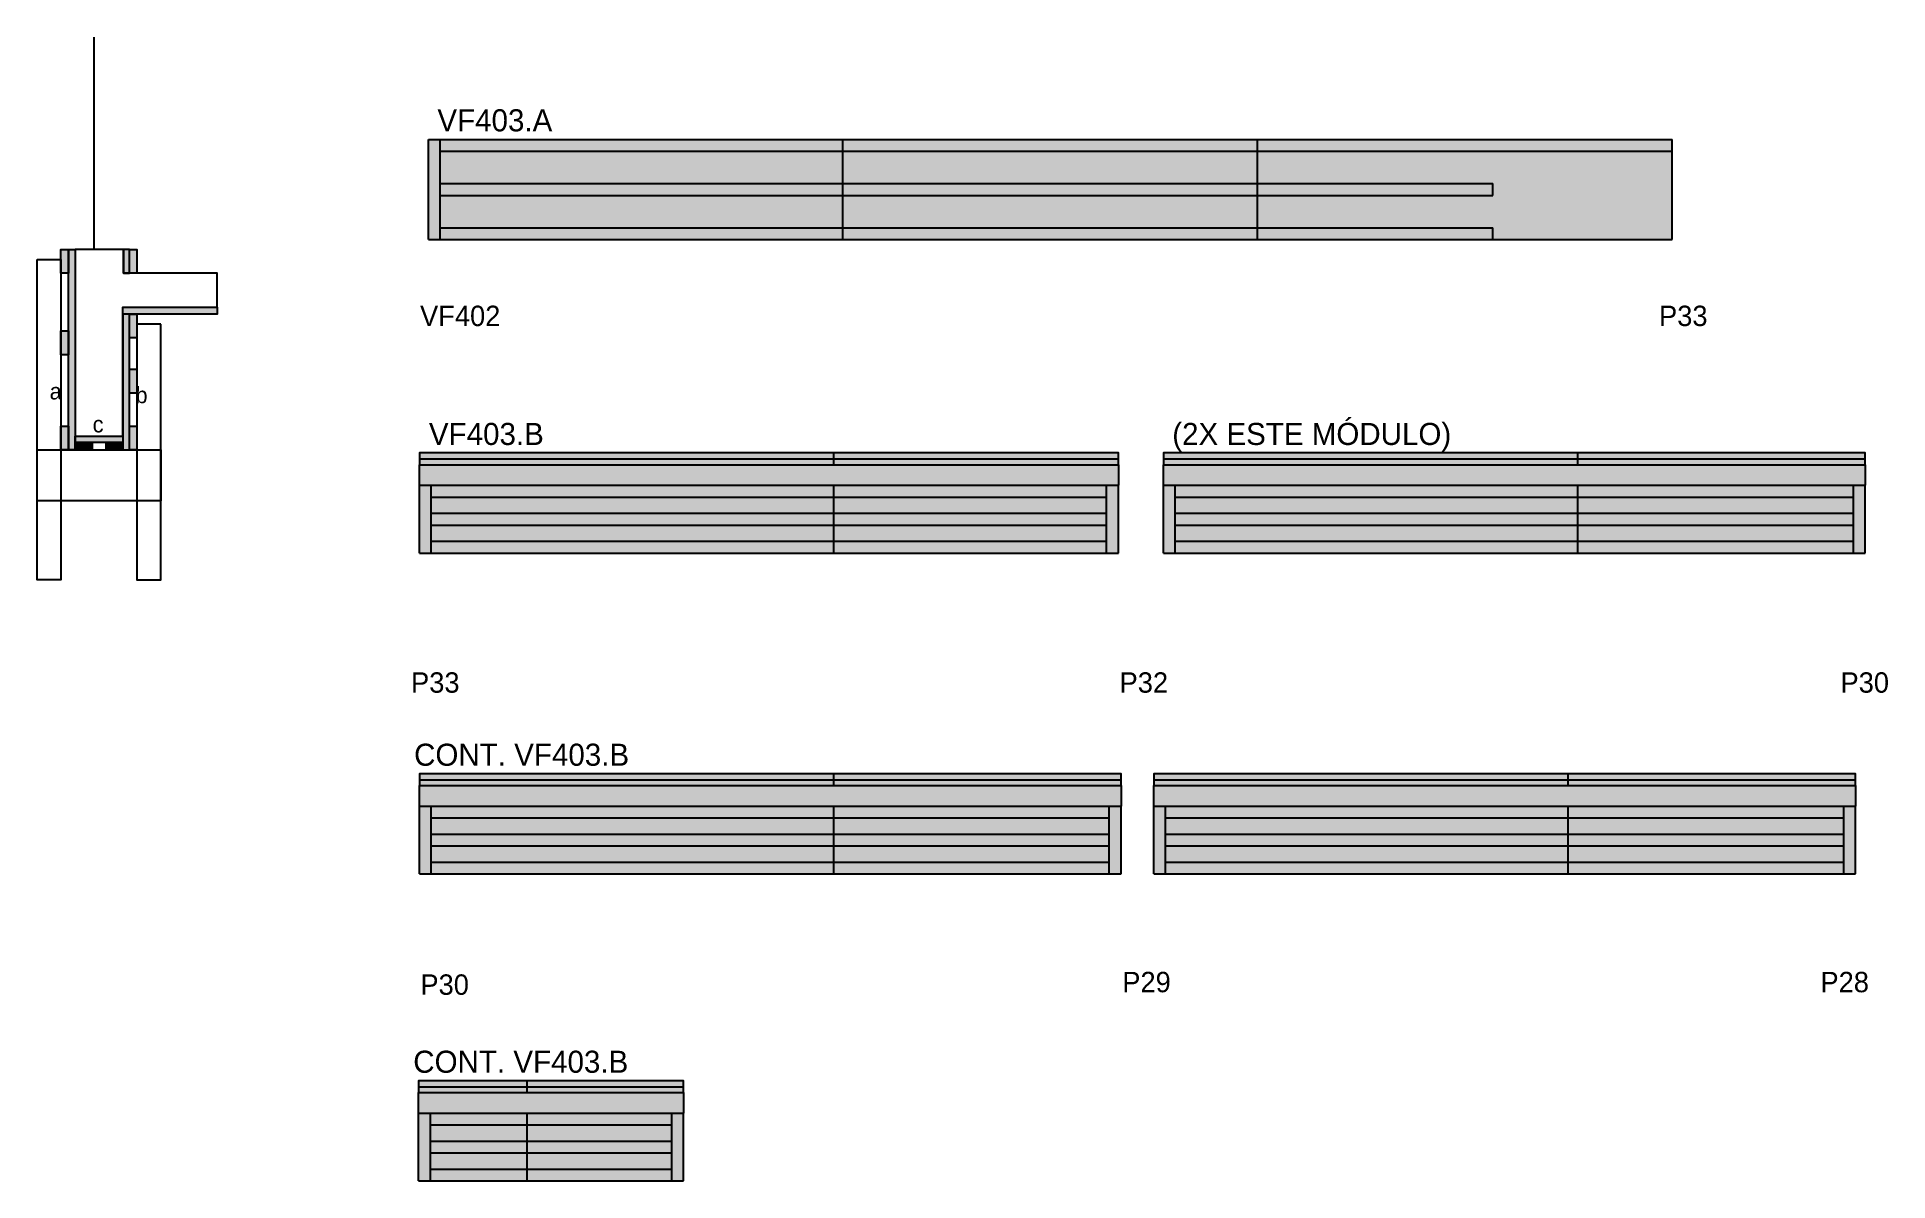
# Model space of a CAD drawing. Header units: metres. Extents: x 6478 to 7567, y 4038 to 4711.
import ezdxf

# ---------------------------------------------------------------- set-up
doc = ezdxf.new("R2010")
doc.units = ezdxf.units.M
for name, color, linetype in [('5', 7, 'Continuous'), ('CONCRETO', 7, 'Continuous'), ('COTA', 7, 'Continuous'), ('detalhes', 7, 'Continuous'), ('Hachura', 7, 'Continuous'), ('Madeira', 7, 'Continuous'), ('Painéis', 7, 'Continuous'), ('REAPROVEITAMENTO', 7, 'Continuous'), ('SARR_2.2x7', 7, 'Continuous'), ('SARR_3.5x7', 7, 'Continuous'), ('Texto Seção', 7, 'Continuous')]:
    doc.layers.add(name, color=color, linetype=linetype)

msp = doc.modelspace()

# ---------------------------------------------------------------- hatches: boundary and pattern name
at = {"layer": 'COTA'}
h = msp.add_hatch(color=7, dxfattribs=at)
h.dxf.hatch_style = 1
h.paths.add_polyline_path([(7114.5, 4459.6), (6703, 4459.6), (6703, 4459.6), (6703, 4447.6), (6703, 4447.6), (7114.5, 4447.6), (7114.5, 4447.6), (7114.5, 4459.6)])
h = msp.add_hatch(color=7, dxfattribs=at)
h.dxf.hatch_style = 1
h.paths.add_polyline_path([(7553.9, 4459.6), (7140.9, 4459.6), (7140.9, 4459.6), (7140.9, 4447.6), (7140.9, 4447.6), (7553.9, 4447.6), (7553.9, 4447.6), (7553.9, 4459.6)])
h = msp.add_hatch(color=7, dxfattribs=at)
h.dxf.hatch_style = 1
h.paths.add_polyline_path([(7116, 4258.8), (7116, 4270.8), (7116, 4270.8), (6703, 4270.8), (6703, 4270.8), (6703, 4258.8), (6703, 4258.8), (7116, 4258.8)])
h = msp.add_hatch(color=7, dxfattribs=at)
h.dxf.hatch_style = 1
h.paths.add_polyline_path([(7548.2, 4258.8), (7548.2, 4270.8), (7548.2, 4270.8), (7135.2, 4270.8), (7135.2, 4270.8), (7135.2, 4258.8), (7135.2, 4258.8), (7548.2, 4258.8)])
h = msp.add_hatch(color=7, dxfattribs=at)
h.dxf.hatch_style = 1
h.paths.add_polyline_path([(6858.5, 4078.1), (6858.5, 4090.1), (6858.5, 4090.1), (6702.5, 4090.1), (6702.5, 4090.1), (6702.5, 4078.1), (6702.5, 4078.1), (6858.5, 4078.1)])
at = {"layer": 'Hachura'}
h = msp.add_hatch(color=7, dxfattribs=at)
h.dxf.hatch_style = 1
h.paths.add_polyline_path([(6496.4, 4572.4), (6492, 4572.4), (6492, 4572.4), (6492, 4586.4), (6492, 4586.4), (6496.4, 4586.4), (6496.4, 4586.4), (6496.4, 4572.4)])
h = msp.add_hatch(color=7, dxfattribs=at)
h.dxf.hatch_style = 1
h.paths.add_polyline_path([(6496.4, 4586.4), (6500.4, 4586.4), (6500.4, 4586.4), (6500.4, 4468.4), (6500.4, 4468.4), (6496.4, 4468.4), (6496.4, 4468.4), (6496.4, 4586.4)])
h = msp.add_hatch(color=7, dxfattribs=at)
h.dxf.hatch_style = 1
h.paths.add_polyline_path([(6532.4, 4586.4), (6528.8, 4586.4), (6528.8, 4586.4), (6528.8, 4572.4), (6528.8, 4572.4), (6532.4, 4572.4), (6532.4, 4572.4), (6532.4, 4586.4)])
h = msp.add_hatch(color=7, dxfattribs=at)
h.dxf.hatch_style = 1
h.paths.add_polyline_path([(6536.8, 4572.4), (6532.4, 4572.4), (6532.4, 4572.4), (6532.4, 4586.4), (6532.4, 4586.4), (6536.8, 4586.4), (6536.8, 4586.4), (6536.8, 4572.4)])
h = msp.add_hatch(color=7, dxfattribs=at)
h.dxf.hatch_style = 1
h.paths.add_polyline_path([(6528.4, 4548.4), (6528.4, 4552.4), (6528.4, 4552.4), (6584, 4552.4), (6584, 4552.4), (6584, 4548.4), (6584, 4548.4), (6528.4, 4548.4)])
h = msp.add_hatch(color=7, dxfattribs=at)
h.dxf.hatch_style = 1
h.paths.add_polyline_path([(6528.4, 4548.4), (6532.4, 4548.4), (6532.4, 4548.4), (6532.4, 4468.4), (6532.4, 4468.4), (6528.4, 4468.4), (6528.4, 4468.4), (6528.4, 4548.4)])
h = msp.add_hatch(color=7, dxfattribs=at)
h.dxf.hatch_style = 1
h.paths.add_polyline_path([(6536.8, 4534.4), (6532.4, 4534.4), (6532.4, 4534.4), (6532.4, 4548.4), (6532.4, 4548.4), (6536.8, 4548.4), (6536.8, 4548.4), (6536.8, 4534.4)])
h = msp.add_hatch(color=7, dxfattribs=at)
h.dxf.hatch_style = 1
h.paths.add_polyline_path([(6496.4, 4524.4), (6492, 4524.4), (6492, 4524.4), (6492, 4538.4), (6492, 4538.4), (6496.4, 4538.4), (6496.4, 4538.4), (6496.4, 4524.4)])
h = msp.add_hatch(color=7, dxfattribs=at)
h.dxf.hatch_style = 1
h.paths.add_polyline_path([(6536.8, 4501.9), (6532.4, 4501.9), (6532.4, 4501.9), (6532.4, 4515.9), (6532.4, 4515.9), (6536.8, 4515.9), (6536.8, 4515.9), (6536.8, 4501.9)])
h = msp.add_hatch(color=7, dxfattribs=at)
h.dxf.hatch_style = 1
h.paths.add_polyline_path([(6496.4, 4468.4), (6492, 4468.4), (6492, 4468.4), (6492, 4482.4), (6492, 4482.4), (6496.4, 4482.4), (6496.4, 4482.4), (6496.4, 4468.4)])
h = msp.add_hatch(color=7, dxfattribs=at)
h.dxf.hatch_style = 1
h.paths.add_polyline_path([(6536.8, 4468.4), (6532.4, 4468.4), (6532.4, 4468.4), (6532.4, 4482.4), (6532.4, 4482.4), (6536.8, 4482.4), (6536.8, 4482.4), (6536.8, 4468.4)])
h = msp.add_hatch(color=7, dxfattribs=at)
h.dxf.hatch_style = 1
h.paths.add_polyline_path([(6500.4, 4472.8), (6500.4, 4476.4), (6500.4, 4476.4), (6528.4, 4476.4), (6528.4, 4476.4), (6528.4, 4472.8), (6528.4, 4472.8), (6500.4, 4472.8)])
h = msp.add_hatch(color=7, dxfattribs=at)
h.dxf.hatch_style = 1
h.paths.add_polyline_path([(6500.4, 4468.4), (6500.4, 4472.8), (6500.4, 4472.8), (6510.4, 4472.8), (6510.4, 4472.8), (6510.4, 4468.4), (6510.4, 4468.4), (6500.4, 4468.4)])
h = msp.add_hatch(color=7, dxfattribs=at)
h.dxf.hatch_style = 1
h.paths.add_polyline_path([(6528.4, 4468.4), (6528.4, 4472.8), (6528.4, 4472.8), (6518.4, 4472.8), (6518.4, 4472.8), (6518.4, 4468.4), (6518.4, 4468.4), (6528.4, 4468.4)])
at = {"layer": 'REAPROVEITAMENTO'}
h = msp.add_hatch(color=7, dxfattribs=at)
h.dxf.hatch_style = 1
h.paths.add_polyline_path([(7440.3, 4592.2), (7440.3, 4651.2), (7440.3, 4651.2), (6708.3, 4651.2), (6708.3, 4651.2), (6708.3, 4592.2), (6708.3, 4592.2), (7440.3, 4592.2), (7440.3, 4592.2)])
h = msp.add_hatch(color=7, dxfattribs=at)
h.dxf.hatch_style = 1
h.paths.add_polyline_path([(7114.5, 4459.6), (7114.5, 4466.6), (7114.5, 4466.6), (6703, 4466.6), (6703, 4466.6), (6703, 4459.6), (6703, 4459.6), (7114.5, 4459.6)])
h = msp.add_hatch(color=7, dxfattribs=at)
h.dxf.hatch_style = 1
h.paths.add_polyline_path([(7553.9, 4459.6), (7553.9, 4466.6), (7553.9, 4466.6), (7140.9, 4466.6), (7140.9, 4466.6), (7140.9, 4459.6), (7140.9, 4459.6), (7553.9, 4459.6)])
h = msp.add_hatch(color=7, dxfattribs=at)
h.dxf.hatch_style = 1
h.paths.add_polyline_path([(7114.5, 4407.6), (7114.5, 4447.6), (7114.5, 4447.6), (6703, 4447.6), (6703, 4447.6), (6703, 4407.6), (6703, 4407.6), (7114.5, 4407.6)])
h = msp.add_hatch(color=7, dxfattribs=at)
h.dxf.hatch_style = 1
h.paths.add_polyline_path([(7553.9, 4407.6), (7553.9, 4447.6), (7553.9, 4447.6), (7140.9, 4447.6), (7140.9, 4447.6), (7140.9, 4407.6), (7140.9, 4407.6), (7553.9, 4407.6)])
h = msp.add_hatch(color=7, dxfattribs=at)
h.dxf.hatch_style = 1
h.paths.add_polyline_path([(7116, 4270.8), (7116, 4277.8), (7116, 4277.8), (6703, 4277.8), (6703, 4277.8), (6703, 4270.8), (6703, 4270.8), (7116, 4270.8)])
h = msp.add_hatch(color=7, dxfattribs=at)
h.dxf.hatch_style = 1
h.paths.add_polyline_path([(7548.2, 4270.8), (7548.2, 4277.8), (7548.2, 4277.8), (7135.2, 4277.8), (7135.2, 4277.8), (7135.2, 4270.8), (7135.2, 4270.8), (7548.2, 4270.8)])
h = msp.add_hatch(color=7, dxfattribs=at)
h.dxf.hatch_style = 1
h.paths.add_polyline_path([(7116, 4218.8), (7116, 4258.8), (7116, 4258.8), (6703, 4258.8), (6703, 4258.8), (6703, 4218.8), (6703, 4218.8), (7116, 4218.8)])
h = msp.add_hatch(color=7, dxfattribs=at)
h.dxf.hatch_style = 1
h.paths.add_polyline_path([(7548.2, 4218.8), (7548.2, 4258.8), (7548.2, 4258.8), (7135.2, 4258.8), (7135.2, 4258.8), (7135.2, 4218.8), (7135.2, 4218.8), (7548.2, 4218.8)])
h = msp.add_hatch(color=7, dxfattribs=at)
h.dxf.hatch_style = 1
h.paths.add_polyline_path([(6858.5, 4090.1), (6858.5, 4097.1), (6858.5, 4097.1), (6702.5, 4097.1), (6702.5, 4097.1), (6702.5, 4090.1), (6702.5, 4090.1), (6858.5, 4090.1)])
h = msp.add_hatch(color=7, dxfattribs=at)
h.dxf.hatch_style = 1
h.paths.add_polyline_path([(6858.5, 4038.1), (6858.5, 4078.1), (6858.5, 4078.1), (6702.5, 4078.1), (6702.5, 4078.1), (6702.5, 4038.1), (6702.5, 4038.1), (6858.5, 4038.1)])

# ---------------------------------------------------------------- linework, layer by layer
at = {"layer": 'CONCRETO', "color": 7, "lineweight": 25}
msp.add_lwpolyline([(6584, 4552.4), (6584, 4572.4), (6528.8, 4572.4), (6528.8, 4586.4), (6500.4, 4586.4), (6500.4, 4476.4), (6528.4, 4476.4), (6528.4, 4552.4)], close=True, dxfattribs=at)
at = {"layer": 'COTA', "color": 7, "lineweight": 25}
for p, q in [((6703, 4447.6), (6703, 4459.6)), ((7114.5, 4459.6), (7114.5, 4447.6)), ((7140.9, 4447.6), (7140.9, 4459.6)), ((7553.9, 4459.6), (7553.9, 4447.6)), ((6703, 4258.8), (6703, 4270.8)), ((7116, 4270.8), (7116, 4258.8)), ((7135.2, 4258.8), (7135.2, 4270.8)), ((7548.2, 4270.8), (7548.2, 4258.8)), ((6702.5, 4078.1), (6702.5, 4090.1)), ((6858.5, 4090.1), (6858.5, 4078.1))]:
    msp.add_line(p, q, dxfattribs=at)
at = {"layer": 'Defpoints', "color": 7, "lineweight": 25}
msp.add_line((6511.6, 4586.4), (6511.6, 4711.4), dxfattribs=at)
at = {"layer": 'Madeira', "color": 7, "lineweight": 25}
for points in [[(6496.4, 4572.4), (6492, 4572.4), (6492, 4586.4), (6496.4, 4586.4)], [(6536.8, 4572.4), (6532.4, 4572.4), (6532.4, 4586.4), (6536.8, 4586.4)], [(6536.8, 4534.4), (6532.4, 4534.4), (6532.4, 4548.4), (6536.8, 4548.4)], [(6496.4, 4524.4), (6492, 4524.4), (6492, 4538.4), (6496.4, 4538.4)], [(6536.8, 4501.9), (6532.4, 4501.9), (6532.4, 4515.9), (6536.8, 4515.9)], [(6496.4, 4468.4), (6492, 4468.4), (6492, 4482.4), (6496.4, 4482.4)], [(6536.8, 4468.4), (6532.4, 4468.4), (6532.4, 4482.4), (6536.8, 4482.4)], [(6500.4, 4468.4), (6500.4, 4472.8), (6510.4, 4472.8), (6510.4, 4468.4)], [(6528.4, 4468.4), (6528.4, 4472.8), (6518.4, 4472.8), (6518.4, 4468.4)]]:
    msp.add_lwpolyline(points, close=True, dxfattribs=at)
at = {"layer": 'Painéis', "color": 7, "lineweight": 25}
for p, q in [((6708.3, 4651.2), (7440.3, 4651.2)), ((6708.3, 4592.2), (6708.3, 4651.2)), ((6952.3, 4592.2), (6952.3, 4651.2)), ((7196.3, 4592.2), (7196.3, 4651.2)), ((7196.3, 4592.2), (7196.3, 4651.2)), ((7440.3, 4592.2), (7440.3, 4651.2)), ((6708.3, 4592.2), (7440.3, 4592.2)), ((6947, 4459.6), (6947, 4466.6)), ((7384.9, 4459.6), (7384.9, 4466.6)), ((6703, 4447.6), (7114.5, 4447.6)), ((6703, 4407.6), (6703, 4447.6)), ((6947, 4407.6), (6947, 4447.6)), ((7114.5, 4407.6), (7114.5, 4447.6)), ((7140.9, 4447.6), (7553.9, 4447.6)), ((7140.9, 4407.6), (7140.9, 4447.6)), ((7384.9, 4407.6), (7384.9, 4447.6)), ((7553.9, 4407.6), (7553.9, 4447.6)), ((6703, 4407.6), (7114.5, 4407.6)), ((7140.9, 4407.6), (7553.9, 4407.6)), ((6947, 4270.8), (6947, 4277.8)), ((7379.2, 4270.8), (7379.2, 4277.8)), ((6703, 4258.8), (7116, 4258.8)), ((6703, 4218.8), (6703, 4258.8)), ((6947, 4218.8), (6947, 4258.8)), ((7116, 4218.8), (7116, 4258.8)), ((7135.2, 4258.8), (7548.2, 4258.8)), ((7135.2, 4218.8), (7135.2, 4258.8)), ((7379.2, 4218.8), (7379.2, 4258.8)), ((7548.2, 4218.8), (7548.2, 4258.8)), ((6703, 4218.8), (7116, 4218.8)), ((7135.2, 4218.8), (7548.2, 4218.8)), ((6766.5, 4090.1), (6766.5, 4097.1)), ((6702.5, 4078.1), (6858.5, 4078.1)), ((6702.5, 4038.1), (6702.5, 4078.1)), ((6766.5, 4038.1), (6766.5, 4078.1)), ((6858.5, 4038.1), (6858.5, 4078.1)), ((6702.5, 4038.1), (6858.5, 4038.1))]:
    msp.add_line(p, q, dxfattribs=at)
for points in [[(6496.4, 4586.4), (6500.4, 4586.4), (6500.4, 4468.4), (6496.4, 4468.4)], [(6532.4, 4586.4), (6528.8, 4586.4), (6528.8, 4572.4), (6532.4, 4572.4)], [(6528.4, 4548.4), (6528.4, 4552.4), (6584, 4552.4), (6584, 4548.4)], [(6532.4, 4548.4), (6528.4, 4548.4), (6528.4, 4468.4), (6532.4, 4468.4)], [(6500.4, 4472.8), (6500.4, 4476.4), (6528.4, 4476.4), (6528.4, 4472.8)], [(6703, 4459.6), (7114.5, 4459.6), (7114.5, 4466.6), (6703, 4466.6)], [(7140.9, 4459.6), (7553.9, 4459.6), (7553.9, 4466.6), (7140.9, 4466.6)], [(6703, 4270.8), (7116, 4270.8), (7116, 4277.8), (6703, 4277.8)], [(7135.2, 4270.8), (7548.2, 4270.8), (7548.2, 4277.8), (7135.2, 4277.8)], [(6702.5, 4090.1), (6858.5, 4090.1), (6858.5, 4097.1), (6702.5, 4097.1)]]:
    msp.add_lwpolyline(points, close=True, dxfattribs=at)
at = {"layer": 'SARR_2.2x7', "color": 7, "lineweight": 25}
for p, q in [((6715.3, 4592.2), (6715.3, 4651.2)), ((6715.3, 4644.2), (6952.3, 4644.2)), ((6952.3, 4644.2), (7196.3, 4644.2)), ((7196.3, 4644.2), (7440.3, 4644.2)), ((6715.3, 4625.2), (6952.3, 4625.2)), ((6952.3, 4625.2), (7196.3, 4625.2)), ((7196.3, 4625.2), (7334.8, 4625.2)), ((7334.8, 4618.2), (7334.8, 4625.2)), ((6715.3, 4618.2), (6952.3, 4618.2)), ((6952.3, 4618.2), (7196.3, 4618.2)), ((7196.3, 4618.2), (7334.8, 4618.2)), ((6715.3, 4599.2), (6952.3, 4599.2)), ((6952.3, 4599.2), (7196.3, 4599.2)), ((7196.3, 4599.2), (7334.8, 4599.2)), ((7334.8, 4592.2), (7334.8, 4599.2)), ((6703, 4463.1), (6947, 4463.1)), ((6947, 4463.1), (7114.5, 4463.1)), ((7140.9, 4463.1), (7384.9, 4463.1)), ((7384.9, 4463.1), (7553.9, 4463.1)), ((6710, 4407.6), (6710, 4447.6)), ((7107.5, 4407.6), (7107.5, 4447.6)), ((7147.9, 4407.6), (7147.9, 4447.6)), ((7547, 4407.6), (7547, 4447.6)), ((6710, 4440.6), (6947, 4440.6)), ((6947, 4440.6), (7107.5, 4440.6)), ((7147.9, 4440.6), (7384.9, 4440.6)), ((7384.9, 4440.6), (7547, 4440.6)), ((6710, 4431.1), (6947, 4431.1)), ((6710, 4424.1), (6947, 4424.1)), ((6947, 4431.1), (7107.5, 4431.1)), ((6947, 4424.1), (7107.5, 4424.1)), ((7147.9, 4431.1), (7384.9, 4431.1)), ((7147.9, 4424.1), (7384.9, 4424.1)), ((7384.9, 4431.1), (7547, 4431.1)), ((7384.9, 4424.1), (7547, 4424.1)), ((6710, 4414.6), (6947, 4414.6)), ((6947, 4414.6), (7107.5, 4414.6)), ((7147.9, 4414.6), (7384.9, 4414.6)), ((7384.9, 4414.6), (7547, 4414.6)), ((6703, 4274.3), (6947, 4274.3)), ((6947, 4274.3), (7116, 4274.3)), ((7135.2, 4274.3), (7379.2, 4274.3)), ((7379.2, 4274.3), (7548.2, 4274.3)), ((6710, 4218.8), (6710, 4258.8)), ((6710, 4251.8), (6947, 4251.8)), ((6947, 4251.8), (7109, 4251.8)), ((7109, 4218.8), (7109, 4258.8)), ((7142.2, 4218.8), (7142.2, 4258.8)), ((7142.2, 4251.8), (7379.2, 4251.8)), ((7379.2, 4251.8), (7541.3, 4251.8)), ((7541.3, 4218.8), (7541.3, 4258.8)), ((6710, 4242.3), (6947, 4242.3)), ((6947, 4242.3), (7109, 4242.3)), ((7142.2, 4242.3), (7379.2, 4242.3)), ((7379.2, 4242.3), (7541.3, 4242.3)), ((6710, 4235.3), (6947, 4235.3)), ((6947, 4235.3), (7109, 4235.3)), ((7142.2, 4235.3), (7379.2, 4235.3)), ((7379.2, 4235.3), (7541.3, 4235.3)), ((6710, 4225.8), (6947, 4225.8)), ((6947, 4225.8), (7109, 4225.8)), ((7142.2, 4225.8), (7379.2, 4225.8)), ((7379.2, 4225.8), (7541.3, 4225.8)), ((6702.5, 4093.6), (6766.5, 4093.6)), ((6766.5, 4093.6), (6858.5, 4093.6)), ((6709.5, 4038.1), (6709.5, 4078.1)), ((6851.6, 4038.1), (6851.6, 4078.1)), ((6709.5, 4071.1), (6766.5, 4071.1)), ((6766.5, 4071.1), (6851.6, 4071.1)), ((6709.5, 4061.6), (6766.5, 4061.6)), ((6709.5, 4054.6), (6766.5, 4054.6)), ((6766.5, 4061.6), (6851.6, 4061.6)), ((6766.5, 4054.6), (6851.6, 4054.6)), ((6709.5, 4045.1), (6766.5, 4045.1)), ((6766.5, 4045.1), (6851.6, 4045.1))]:
    msp.add_line(p, q, dxfattribs=at)
at = {"layer": 'SARR_3.5x7', "color": 7, "lineweight": 25}
for points in [[(6478, 4580.4), (6492, 4580.4), (6492, 4392), (6478, 4392)], [(6550.8, 4542.4), (6536.8, 4542.4), (6536.8, 4392), (6550.8, 4392)], [(6478, 4468.4), (6550.8, 4468.4), (6550.8, 4438.4), (6478, 4438.4)]]:
    msp.add_lwpolyline(points, close=True, dxfattribs=at)

# ---------------------------------------------------------------- texts
at = {"layer": '5', "color": 7, "lineweight": 25}
for s, p in [('VF402', (6703.4, 4541.3)), ('P33', (7432.6, 4541.3)), ('P33', (6698.1, 4325.5)), ('P32', (7115.1, 4325.5)), ('P30', (7539.4, 4325.5)), ('P30', (6703.6, 4147.7)), ('P29', (7116.7, 4149.2)), ('P28', (7527.6, 4149.2))]:
    msp.add_text(s, height=12, dxfattribs=at).set_placement(p)
at = {"layer": 'detalhes', "color": 7, "lineweight": 25}
for s, p in [('a', (6485.4, 4498.1)), ('b', (6535.9, 4495.9)), ('c', (6510.7, 4478.7))]:
    msp.add_text(s, height=9.6, dxfattribs=at).set_placement(p)
at = {"layer": 'Texto Seção', "color": 7, "lineweight": 25}
for s, p in [('VF403.A', (6713.6, 4655.9)), ('VF403.B', (6708.6, 4471.3)), ('(2X ESTE MÓDULO)', (7146.1, 4471.3)), ('CONT. VF403.B', (6699.9, 4282.5)), ('CONT. VF403.B', (6699.4, 4101.8))]:
    msp.add_text(s, height=13, dxfattribs=at).set_placement(p)

doc.saveas('drawing.dxf')
